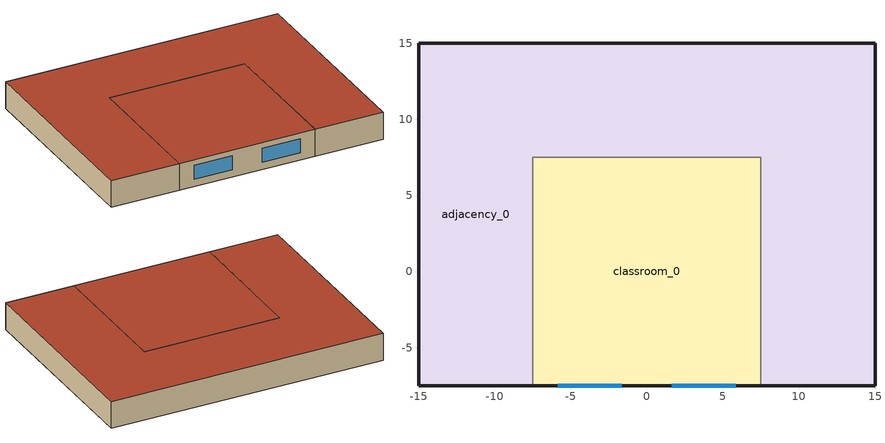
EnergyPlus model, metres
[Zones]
adjacency_0
 floor ground (Interior Floor): -15,-7.5 -15,15 15,15 15,-7.5 7.5,-7.5 7.5,7.5 -7.5,7.5 -7.5,-7.5 z0
 wall outside (Exterior Wall): 7.5,-7.5 15,-7.5 15,15 -15,15 -15,-7.5 -7.5,-7.5 z0:3
 wall to classroom_0 (Interior Wall): -7.5,-7.5 -7.5,7.5 7.5,7.5 7.5,-7.5 z0:3
 roof outside (Exterior Roof): -15,-7.5 -7.5,-7.5 -7.5,7.5 7.5,7.5 7.5,-7.5 15,-7.5 15,15 -15,15 z3
classroom_0
 floor ground (Interior Floor): -7.5,-7.5 -7.5,7.5 7.5,7.5 7.5,-7.5 z0
 wall outside (Exterior Wall): -7.5,-7.5 7.5,-7.5 z0:3
 window (Exterior Window): 1.64,-7.5 5.86,-7.5 / -5.86,-7.5 -1.64,-7.5 z0.8:2.4
 roof outside (Exterior Roof): -7.5,-7.5 7.5,-7.5 7.5,7.5 -7.5,7.5 z3
[Building]
BasicClassroom.idf: North Axis {deg}=0; Terrain=City; Solar Distribution or maybe FullExterior=FullInteriorAndExteriorWithReflections
[Site:Location]
BIRMINGHAM	GBR: 52.45, -1.73, 0, 99
[SizingPeriod:DesignDay] Day of Month=21; Dry-Bulb Temperature Range Modifier Type=DefaultMultipliers; Barometric Pressure {Pa}=100342; Rain {Yes/No}=No; Snow on ground {Yes/No}=No; Daylight Savings Time Indicator=No; Solar Model Indicator=ASHRAEClearSky
Name | Month | Day Type | Maximum Dry-Bulb Temperature {C} | Daily Dry-Bulb Temperature Range {C} | Humidity Condition Type | Wetbulb or Dewpoint at Maximum Dry-Bulb {C} | Wind Speed {m/s} design conditions vs. traditional 6.71 m/s (15 mph) | Wind Direction {Degrees; N=0, S=180} | Clearness {0.0 to 1.1} | Enthalpy at Maximum Dry-Bulb {J/kg}
Ann Htg 99.6% Condns DB | 2 | WinterDesignDay | -3.2 | 0 | Wetbulb | -3.2 | 3.6 | 177 | 0
Ann Hum_n 99.6% Condns DP=>MCDB | 2 | WinterDesignDay | -0.1 | 0 | Dewpoint | -6.4 | 3.6 | 177 | 0
Ann Htg Wind 99.6% Condns WS=>MCDB | 2 | WinterDesignDay | 3.5 | 0 | Wetbulb | 3.5 | 8.7 | 177 | 0
Ann Clg .4% Condns DB=>MWB | 7 | SummerDesignDay | 25.2 | 9.24 | Wetbulb | 19.264 | 4.6 | 185 | 1.2
Ann Clg .4% Condns WB=>MDB | 7 | SummerDesignDay | 20.8 | 9.24 | Wetbulb | 17.844 | 4.6 | 185 | 1.2
Ann Clg .4% Condns DP=>MDB | 7 | SummerDesignDay | 21.9 | 9.24 | Dewpoint | 16.1 | 4.6 | 185 | 1.2
Ann Clg .4% Condns Enth=>MDB | 7 | SummerDesignDay | 30.4 | 9.24 | Enthalpy |  | 4.6 | 185 | 1.2 | 50127
[Construction]
EXTERIOR WALL: M01 100mm brick, M15 200mm heavyweight concrete, I02 50mm insulation board, F04 Wall air space resistance, G01a 19mm gypsum board
INTERIOR WALL: G01a 19mm gypsum board, F04 Wall air space resistance, G01a 19mm gypsum board
INTERIOR FLOOR: F16 Acoustic tile, F05 Ceiling air space resistance, M11 100mm lightweight concrete
EXTERIOR ROOF: M11 100mm lightweight concrete, F05 Ceiling air space resistance, F16 Acoustic tile
EXTERIOR WINDOW: Clear 3mm, Air 13mm, Clear 3mm
[Material]
M01 100MM BRICK: MediumRough, 0.1016, 0.89, 1920, 790, 0.9, 0.7, 0.7
M15 200MM HEAVYWEIGHT CONCRETE: MediumRough, 0.2032, 1.95, 2240, 900, 0.9, 0.7, 0.7
I02 50MM INSULATION BOARD: MediumRough, 0.0508, 0.03, 43, 1210, 0.9, 0.7, 0.7
G01A 19MM GYPSUM BOARD: MediumSmooth, 0.019, 0.16, 800, 1090, 0.9, 0.4, 0.4
F16 ACOUSTIC TILE: MediumSmooth, 0.0191, 0.06, 368, 590, 0.9, 0.3, 0.3
M11 100MM LIGHTWEIGHT CONCRETE: MediumRough, 0.1016, 0.53, 1280, 840, 0.9, 0.5, 0.5
[Material:AirGap]
F04 WALL AIR SPACE RESISTANCE: 0.15
F05 CEILING AIR SPACE RESISTANCE: 0.18
[WindowMaterial:Glazing]
CLEAR 3MM: SpectralAverage, 0.003, 0.837, 0.075, 0, 0.898, 0.081, 0, 0, 0.84, 0.84, 0.9, 1, No
[WindowMaterial:Gas]
AIR 13MM: Air, 0.0127
[Zone] Type=1
adjacency_0; classroom_0
[HVACTemplate:Zone:IdealLoadsAirSystem] Heating Supply Air Temp {C}=40; Max Heating Supply Air Humidity Ratio {kg-H2O/kg-air}=0.008; Min Cooling Supply Air Humidity Ratio {kg-H2O/kg-air}=0.0085; Cooling Limit=LimitFlowRate; Maximum Cooling Air Flow Rate {m3/s}=autosize; Dehumidification Control Type=None; Humidification Control Type=None; Outdoor Air Method=DetailedSpecification; Outdoor Air Economizer Type=DifferentialDryBulb
Name | Template Thermostat | Design Specification Outdoor Air Object
classroom_0 | classroom_0_HVAC | classroom_0OutdoorAirCntrl
adjacency_0 | adjacency_0_HVAC | adjacency_0OutdoorAirCntrl
[HVACTemplate:Thermostat] Constant Heating Setpoint {C}=''; Constant Cooling Setpoint {C}=''
Name | Heating Setpoint Schedule | Cooling Setpoint Schedule
classroom_0_HVAC | SecondarySchool HtgSetp | SecondarySchool ClgSetp
adjacency_0_HVAC | SecondarySchool HtgSetp BathCorrMechKitchen | SecondarySchool ClgSetp BathCorrMechKitchen
[DesignSpecification:OutdoorAir] Outdoor Air Method=Sum; Outdoor Air Flow per Zone {m3/s}=0; Outdoor Air Flow Air Changes per Hour {1/hr}=0
Name | Outdoor Air Flow per Person {m3/s-person} | Outdoor Air Flow per Zone Floor Area {m3/s-m2}
classroom_0OutdoorAirCntrl | 0.004719 | 0.000609601
adjacency_0OutdoorAirCntrl | 0 | 0.000304801
[ElectricEquipment] Schedule=SecondarySchool Bldg Equip; Design Level Calculation Method=Watts/Area
Name | Zone or ZoneList | Watts per Zone Floor Area {W/m2}
classroom_0ElectricEquipment | classroom_0 | 7.31949
adjacency_0ElectricEquipment | adjacency_0 | 2.90627
[People] Number of People Schedule=SecondarySchool Bldg Occ; Number of People Calculation Method=People/Area; Fraction Radiant=0.3; Activity Level Schedule=SecondarySchool Activity
Name | Zone or ZoneList | People per Zone Floor Area {person/m2}
classroom_0OfficePeople | classroom_0 | 0.249939
adjacency_0OfficePeople | adjacency_0 | 0.100212
[Lights] Schedule=SecondarySchool Bldg Light; Design Level Calculation Method=Watts/Area
Name | Zone or ZoneList | Watts per Zone Floor Area {W/m2}
classroom_0OfficeLights | classroom_0 | 15.0695
adjacency_0OfficeLights | adjacency_0 | 5.38198
[ZoneInfiltration:DesignFlowRate] Schedule=SecondarySchool Infil; Design Flow Rate Calculation Method=Flow/Area; Flow per Zone Floor Area {m3/s-m2}=0.000226568
Name | Zone or ZoneList
classroom_0_Infiltration | classroom_0
adjacency_0_Infiltration | adjacency_0
[Schedule:Year]
SECONDARYSCHOOL BLDG OCC: Schedule:Week:Daily {1c0a4af7-3333-4c08-b441-047f9f20d05b}, 1, 1, 1, 3, Schedule:Week:Daily {37fab76a-f10f-4a82-a021-ab09f5727a73}, 1, 4, 6, 27, Schedule:Week:Daily {40b61b30-37ce-4f86-ac03-22e75f4f5796}, 6, 28, 7, 4, Schedule:Week:Daily {4dd844d7-0613-4d50-b1dc-12dfd663ca92}, 7, 5, 8, 29, Schedule:Week:Daily {119f04d6-6191-4aae-9d5f-32d14b9cf4b0}, 8, 30, 9, 5, Schedule:Week:Daily {db3378bb-953a-49b5-983d-10595e09000c}, 9, 6, 12, 31
SECONDARYSCHOOL HTGSETP BATHCORRMECHKITCHEN: Schedule:Week:Daily {d51806e0-f9be-43cf-9790-de0efea29e38}, 1, 1, 12, 31
SECONDARYSCHOOL BLDG LIGHT: Schedule:Week:Daily {d8fd4fb5-8b12-45b4-86ee-db032631dc6a}, 1, 1, 1, 3, Schedule:Week:Daily {35dd5338-c921-4bf5-970e-2b59ab211b7b}, 1, 4, 6, 27, Schedule:Week:Daily {b31fd85f-ae02-47c6-b484-bd1098288aaf}, 6, 28, 7, 4, Schedule:Week:Daily {08c10000-2071-4152-9a65-d77393ab3fe0}, 7, 5, 8, 29, Schedule:Week:Daily {f12d2dd0-d7ba-4778-874a-96dc409060d7}, 8, 30, 9, 5, Schedule:Week:Daily {5cd4b8b0-f13c-4b76-892b-8bafb22f8108}, 9, 6, 12, 31
SECONDARYSCHOOL CLGSETP BATHCORRMECHKITCHEN: Schedule:Week:Daily {3ac01199-d3c6-46f2-a998-0d7db11684aa}, 1, 1, 12, 31
SECONDARYSCHOOL BLDG EQUIP: Schedule:Week:Daily {e5c1fb92-d6b6-4e1a-ace0-a7b8af807b8a}, 1, 1, 1, 3, Schedule:Week:Daily {bf4536d2-2552-4b10-b106-4d8ebc69de85}, 1, 4, 6, 27, Schedule:Week:Daily {df397a05-8c15-4deb-ac72-1b04380d37c0}, 6, 28, 7, 4, Schedule:Week:Daily {1949d490-236b-4c9d-890f-0cb918e83228}, 7, 5, 8, 29, Schedule:Week:Daily {836f2b4c-3b39-4572-b0b7-63e660e43945}, 8, 30, 9, 5, Schedule:Week:Daily {e63fff24-f8e5-4afa-975d-48a8ac73dce6}, 9, 6, 12, 31
SECONDARYSCHOOL ACTIVITY: Schedule:Week:Daily {d329c68c-40a0-4a09-8b59-081e0f51aa34}, 1, 1, 12, 31
SECONDARYSCHOOL INFIL: Schedule:Week:Daily {48c65d80-1748-42bb-aa56-793af198d15f}, 1, 1, 12, 31
SECONDARYSCHOOL HTGSETP: Schedule:Week:Daily {e00c158b-6b6f-41f4-81d8-aab173e94fe1}, 1, 1, 6, 27, Schedule:Week:Daily {0534f250-16c3-4281-b57a-0be0a51927a2}, 6, 28, 7, 4, Schedule:Week:Daily {94c92c4b-791e-4290-9924-37cc688971f6}, 7, 5, 8, 29, Schedule:Week:Daily {f0608c21-2eb2-455e-b687-fe8fa25eb3d3}, 8, 30, 9, 5, Schedule:Week:Daily {ad6a1b1e-d7b1-459e-b1d6-480eb1fa2127}, 9, 6, 12, 31
SECONDARYSCHOOL CLGSETP: Schedule:Week:Daily {0d35d20d-a2ec-4a20-be94-512f6c5f0fec}, 1, 1, 6, 27, Schedule:Week:Daily {1db7daac-68b5-4a41-99c5-0bf69043e580}, 6, 28, 7, 4, Schedule:Week:Daily {0074a363-96f6-4527-9f73-5a4c47dc67e5}, 7, 5, 8, 29, Schedule:Week:Daily {1a50514b-ed33-4114-bf24-84a3ef8ac58e}, 8, 30, 9, 5, Schedule:Week:Daily {e7f3756b-2e96-45d3-974a-04acd6ec428e}, 9, 6, 12, 31
[Schedule:Week:Daily]
SCHEDULE:WEEK:DAILY {1C0A4AF7-3333-4C08-B441-047F9F20D05B}: SecondarySchool Bldg Occ Default Schedule, SecondarySchool Bldg Occ Default Schedule, SecondarySchool Bldg Occ Default Schedule, SecondarySchool Bldg Occ Default Schedule, SecondarySchool Bldg Occ Default Schedule, SecondarySchool Bldg Occ Default Schedule, SecondarySchool Bldg Occ Rule 5 Day Schedule, SecondarySchool Bldg Occ Default Schedule, SecondarySchool Bldg Occ Summer Design Day, SecondarySchool Bldg Occ Winter Design Day, SecondarySchool Bldg Occ Default Schedule, SecondarySchool Bldg Occ Default Schedule
SCHEDULE:WEEK:DAILY {37FAB76A-F10F-4A82-A021-AB09F5727A73}: SecondarySchool Bldg Occ Rule 5 Day Schedule, SecondarySchool Bldg Occ Default Schedule, SecondarySchool Bldg Occ Default Schedule, SecondarySchool Bldg Occ Default Schedule, SecondarySchool Bldg Occ Default Schedule, SecondarySchool Bldg Occ Default Schedule, SecondarySchool Bldg Occ Rule 5 Day Schedule, SecondarySchool Bldg Occ Default Schedule, SecondarySchool Bldg Occ Summer Design Day, SecondarySchool Bldg Occ Winter Design Day, SecondarySchool Bldg Occ Default Schedule, SecondarySchool Bldg Occ Default Schedule
SCHEDULE:WEEK:DAILY {40B61B30-37CE-4F86-AC03-22E75F4F5796}: SecondarySchool Bldg Occ Rule 5 Day Schedule, SecondarySchool Bldg Occ Default Schedule, SecondarySchool Bldg Occ Default Schedule, SecondarySchool Bldg Occ Rule 4 Day Schedule, SecondarySchool Bldg Occ Rule 4 Day Schedule, SecondarySchool Bldg Occ Rule 4 Day Schedule, SecondarySchool Bldg Occ Rule 3 Day Schedule, SecondarySchool Bldg Occ Default Schedule, SecondarySchool Bldg Occ Summer Design Day, SecondarySchool Bldg Occ Winter Design Day, SecondarySchool Bldg Occ Default Schedule, SecondarySchool Bldg Occ Default Schedule
SCHEDULE:WEEK:DAILY {4DD844D7-0613-4D50-B1DC-12DFD663CA92}: SecondarySchool Bldg Occ Rule 3 Day Schedule, SecondarySchool Bldg Occ Rule 4 Day Schedule, SecondarySchool Bldg Occ Rule 4 Day Schedule, SecondarySchool Bldg Occ Rule 4 Day Schedule, SecondarySchool Bldg Occ Rule 4 Day Schedule, SecondarySchool Bldg Occ Rule 4 Day Schedule, SecondarySchool Bldg Occ Rule 3 Day Schedule, SecondarySchool Bldg Occ Default Schedule, SecondarySchool Bldg Occ Summer Design Day, SecondarySchool Bldg Occ Winter Design Day, SecondarySchool Bldg Occ Default Schedule, SecondarySchool Bldg Occ Default Schedule
SCHEDULE:WEEK:DAILY {119F04D6-6191-4AAE-9D5F-32D14B9CF4B0}: SecondarySchool Bldg Occ Rule 3 Day Schedule, SecondarySchool Bldg Occ Rule 4 Day Schedule, SecondarySchool Bldg Occ Rule 2 Day Schedule, SecondarySchool Bldg Occ Rule 2 Day Schedule, SecondarySchool Bldg Occ Rule 2 Day Schedule, SecondarySchool Bldg Occ Rule 2 Day Schedule, SecondarySchool Bldg Occ Rule 1 Day Schedule, SecondarySchool Bldg Occ Default Schedule, SecondarySchool Bldg Occ Summer Design Day, SecondarySchool Bldg Occ Winter Design Day, SecondarySchool Bldg Occ Default Schedule, SecondarySchool Bldg Occ Default Schedule
SCHEDULE:WEEK:DAILY {DB3378BB-953A-49B5-983D-10595E09000C}: SecondarySchool Bldg Occ Rule 1 Day Schedule, SecondarySchool Bldg Occ Rule 2 Day Schedule, SecondarySchool Bldg Occ Rule 2 Day Schedule, SecondarySchool Bldg Occ Rule 2 Day Schedule, SecondarySchool Bldg Occ Rule 2 Day Schedule, SecondarySchool Bldg Occ Rule 2 Day Schedule, SecondarySchool Bldg Occ Rule 1 Day Schedule, SecondarySchool Bldg Occ Default Schedule, SecondarySchool Bldg Occ Summer Design Day, SecondarySchool Bldg Occ Winter Design Day, SecondarySchool Bldg Occ Default Schedule, SecondarySchool Bldg Occ Default Schedule
SCHEDULE:WEEK:DAILY {D51806E0-F9BE-43CF-9790-DE0EFEA29E38}: SecondarySchool HtgSetp BathCorrMechKitchen Default Schedule, SecondarySchool HtgSetp BathCorrMechKitchen Default Schedule, SecondarySchool HtgSetp BathCorrMechKitchen Default Schedule, SecondarySchool HtgSetp BathCorrMechKitchen Default Schedule, SecondarySchool HtgSetp BathCorrMechKitchen Default Schedule, SecondarySchool HtgSetp BathCorrMechKitchen Default Schedule, SecondarySchool HtgSetp BathCorrMechKitchen Default Schedule, SecondarySchool HtgSetp BathCorrMechKitchen Default Schedule, SecondarySchool HtgSetp BathCorrMechKitchen Summer Design Day, SecondarySchool HtgSetp BathCorrMechKitchen Winter Design Day, SecondarySchool HtgSetp BathCorrMechKitchen Default Schedule, SecondarySchool HtgSetp BathCorrMechKitchen Default Schedule
SCHEDULE:WEEK:DAILY {D8FD4FB5-8B12-45B4-86EE-DB032631DC6A}: SecondarySchool Bldg Light Default Schedule, SecondarySchool Bldg Light Default Schedule, SecondarySchool Bldg Light Default Schedule, SecondarySchool Bldg Light Default Schedule, SecondarySchool Bldg Light Default Schedule, SecondarySchool Bldg Light Default Schedule, SecondarySchool Bldg Light Rule 5 Day Schedule, SecondarySchool Bldg Light Default Schedule, SecondarySchool Bldg Light Summer Design Day, SecondarySchool Bldg Light Winter Design Day, SecondarySchool Bldg Light Default Schedule, SecondarySchool Bldg Light Default Schedule
SCHEDULE:WEEK:DAILY {35DD5338-C921-4BF5-970E-2B59AB211B7B}: SecondarySchool Bldg Light Rule 5 Day Schedule, SecondarySchool Bldg Light Default Schedule, SecondarySchool Bldg Light Default Schedule, SecondarySchool Bldg Light Default Schedule, SecondarySchool Bldg Light Default Schedule, SecondarySchool Bldg Light Default Schedule, SecondarySchool Bldg Light Rule 5 Day Schedule, SecondarySchool Bldg Light Default Schedule, SecondarySchool Bldg Light Summer Design Day, SecondarySchool Bldg Light Winter Design Day, SecondarySchool Bldg Light Default Schedule, SecondarySchool Bldg Light Default Schedule
SCHEDULE:WEEK:DAILY {B31FD85F-AE02-47C6-B484-BD1098288AAF}: SecondarySchool Bldg Light Rule 5 Day Schedule, SecondarySchool Bldg Light Default Schedule, SecondarySchool Bldg Light Default Schedule, SecondarySchool Bldg Light Rule 4 Day Schedule, SecondarySchool Bldg Light Rule 4 Day Schedule, SecondarySchool Bldg Light Rule 4 Day Schedule, SecondarySchool Bldg Light Rule 3 Day Schedule, SecondarySchool Bldg Light Default Schedule, SecondarySchool Bldg Light Summer Design Day, SecondarySchool Bldg Light Winter Design Day, SecondarySchool Bldg Light Default Schedule, SecondarySchool Bldg Light Default Schedule
SCHEDULE:WEEK:DAILY {08C10000-2071-4152-9A65-D77393AB3FE0}: SecondarySchool Bldg Light Rule 3 Day Schedule, SecondarySchool Bldg Light Rule 4 Day Schedule, SecondarySchool Bldg Light Rule 4 Day Schedule, SecondarySchool Bldg Light Rule 4 Day Schedule, SecondarySchool Bldg Light Rule 4 Day Schedule, SecondarySchool Bldg Light Rule 4 Day Schedule, SecondarySchool Bldg Light Rule 3 Day Schedule, SecondarySchool Bldg Light Default Schedule, SecondarySchool Bldg Light Summer Design Day, SecondarySchool Bldg Light Winter Design Day, SecondarySchool Bldg Light Default Schedule, SecondarySchool Bldg Light Default Schedule
SCHEDULE:WEEK:DAILY {F12D2DD0-D7BA-4778-874A-96DC409060D7}: SecondarySchool Bldg Light Rule 3 Day Schedule, SecondarySchool Bldg Light Rule 4 Day Schedule, SecondarySchool Bldg Light Rule 2 Day Schedule, SecondarySchool Bldg Light Rule 2 Day Schedule, SecondarySchool Bldg Light Rule 2 Day Schedule, SecondarySchool Bldg Light Rule 2 Day Schedule, SecondarySchool Bldg Light Rule 1 Day Schedule, SecondarySchool Bldg Light Default Schedule, SecondarySchool Bldg Light Summer Design Day, SecondarySchool Bldg Light Winter Design Day, SecondarySchool Bldg Light Default Schedule, SecondarySchool Bldg Light Default Schedule
SCHEDULE:WEEK:DAILY {5CD4B8B0-F13C-4B76-892B-8BAFB22F8108}: SecondarySchool Bldg Light Rule 1 Day Schedule, SecondarySchool Bldg Light Rule 2 Day Schedule, SecondarySchool Bldg Light Rule 2 Day Schedule, SecondarySchool Bldg Light Rule 2 Day Schedule, SecondarySchool Bldg Light Rule 2 Day Schedule, SecondarySchool Bldg Light Rule 2 Day Schedule, SecondarySchool Bldg Light Rule 1 Day Schedule, SecondarySchool Bldg Light Default Schedule, SecondarySchool Bldg Light Summer Design Day, SecondarySchool Bldg Light Winter Design Day, SecondarySchool Bldg Light Default Schedule, SecondarySchool Bldg Light Default Schedule
SCHEDULE:WEEK:DAILY {3AC01199-D3C6-46F2-A998-0D7DB11684AA}: SecondarySchool ClgSetp BathCorrMechKitchen Default Schedule, SecondarySchool ClgSetp BathCorrMechKitchen Default Schedule, SecondarySchool ClgSetp BathCorrMechKitchen Default Schedule, SecondarySchool ClgSetp BathCorrMechKitchen Default Schedule, SecondarySchool ClgSetp BathCorrMechKitchen Default Schedule, SecondarySchool ClgSetp BathCorrMechKitchen Default Schedule, SecondarySchool ClgSetp BathCorrMechKitchen Default Schedule, SecondarySchool ClgSetp BathCorrMechKitchen Default Schedule, SecondarySchool ClgSetp BathCorrMechKitchen Summer Design Day, SecondarySchool ClgSetp BathCorrMechKitchen Winter Design Day, SecondarySchool ClgSetp BathCorrMechKitchen Default Schedule, SecondarySchool ClgSetp BathCorrMechKitchen Default Schedule
SCHEDULE:WEEK:DAILY {E5C1FB92-D6B6-4E1A-ACE0-A7B8AF807B8A}: SecondarySchool Bldg Equip Default Schedule, SecondarySchool Bldg Equip Default Schedule, SecondarySchool Bldg Equip Default Schedule, SecondarySchool Bldg Equip Default Schedule, SecondarySchool Bldg Equip Default Schedule, SecondarySchool Bldg Equip Default Schedule, SecondarySchool Bldg Equip Rule 5 Day Schedule, SecondarySchool Bldg Equip Default Schedule, SecondarySchool Bldg Equip Summer Design Day, SecondarySchool Bldg Equip Winter Design Day, SecondarySchool Bldg Equip Default Schedule, SecondarySchool Bldg Equip Default Schedule
SCHEDULE:WEEK:DAILY {BF4536D2-2552-4B10-B106-4D8EBC69DE85}: SecondarySchool Bldg Equip Rule 5 Day Schedule, SecondarySchool Bldg Equip Default Schedule, SecondarySchool Bldg Equip Default Schedule, SecondarySchool Bldg Equip Default Schedule, SecondarySchool Bldg Equip Default Schedule, SecondarySchool Bldg Equip Default Schedule, SecondarySchool Bldg Equip Rule 5 Day Schedule, SecondarySchool Bldg Equip Default Schedule, SecondarySchool Bldg Equip Summer Design Day, SecondarySchool Bldg Equip Winter Design Day, SecondarySchool Bldg Equip Default Schedule, SecondarySchool Bldg Equip Default Schedule
SCHEDULE:WEEK:DAILY {DF397A05-8C15-4DEB-AC72-1B04380D37C0}: SecondarySchool Bldg Equip Rule 5 Day Schedule, SecondarySchool Bldg Equip Default Schedule, SecondarySchool Bldg Equip Default Schedule, SecondarySchool Bldg Equip Rule 4 Day Schedule, SecondarySchool Bldg Equip Rule 4 Day Schedule, SecondarySchool Bldg Equip Rule 4 Day Schedule, SecondarySchool Bldg Equip Rule 3 Day Schedule, SecondarySchool Bldg Equip Default Schedule, SecondarySchool Bldg Equip Summer Design Day, SecondarySchool Bldg Equip Winter Design Day, SecondarySchool Bldg Equip Default Schedule, SecondarySchool Bldg Equip Default Schedule
SCHEDULE:WEEK:DAILY {1949D490-236B-4C9D-890F-0CB918E83228}: SecondarySchool Bldg Equip Rule 3 Day Schedule, SecondarySchool Bldg Equip Rule 4 Day Schedule, SecondarySchool Bldg Equip Rule 4 Day Schedule, SecondarySchool Bldg Equip Rule 4 Day Schedule, SecondarySchool Bldg Equip Rule 4 Day Schedule, SecondarySchool Bldg Equip Rule 4 Day Schedule, SecondarySchool Bldg Equip Rule 3 Day Schedule, SecondarySchool Bldg Equip Default Schedule, SecondarySchool Bldg Equip Summer Design Day, SecondarySchool Bldg Equip Winter Design Day, SecondarySchool Bldg Equip Default Schedule, SecondarySchool Bldg Equip Default Schedule
SCHEDULE:WEEK:DAILY {836F2B4C-3B39-4572-B0B7-63E660E43945}: SecondarySchool Bldg Equip Rule 3 Day Schedule, SecondarySchool Bldg Equip Rule 4 Day Schedule, SecondarySchool Bldg Equip Rule 2 Day Schedule, SecondarySchool Bldg Equip Rule 2 Day Schedule, SecondarySchool Bldg Equip Rule 2 Day Schedule, SecondarySchool Bldg Equip Rule 2 Day Schedule, SecondarySchool Bldg Equip Rule 1 Day Schedule, SecondarySchool Bldg Equip Default Schedule, SecondarySchool Bldg Equip Summer Design Day, SecondarySchool Bldg Equip Winter Design Day, SecondarySchool Bldg Equip Default Schedule, SecondarySchool Bldg Equip Default Schedule
SCHEDULE:WEEK:DAILY {E63FFF24-F8E5-4AFA-975D-48A8AC73DCE6}: SecondarySchool Bldg Equip Rule 1 Day Schedule, SecondarySchool Bldg Equip Rule 2 Day Schedule, SecondarySchool Bldg Equip Rule 2 Day Schedule, SecondarySchool Bldg Equip Rule 2 Day Schedule, SecondarySchool Bldg Equip Rule 2 Day Schedule, SecondarySchool Bldg Equip Rule 2 Day Schedule, SecondarySchool Bldg Equip Rule 1 Day Schedule, SecondarySchool Bldg Equip Default Schedule, SecondarySchool Bldg Equip Summer Design Day, SecondarySchool Bldg Equip Winter Design Day, SecondarySchool Bldg Equip Default Schedule, SecondarySchool Bldg Equip Default Schedule
SCHEDULE:WEEK:DAILY {D329C68C-40A0-4A09-8B59-081E0F51AA34}: SecondarySchool Activity Default Schedule, SecondarySchool Activity Default Schedule, SecondarySchool Activity Default Schedule, SecondarySchool Activity Default Schedule, SecondarySchool Activity Default Schedule, SecondarySchool Activity Default Schedule, SecondarySchool Activity Default Schedule, SecondarySchool Activity Default Schedule, SecondarySchool Activity Summer Design Day, SecondarySchool Activity Winter Design Day, SecondarySchool Activity Default Schedule, SecondarySchool Activity Default Schedule
SCHEDULE:WEEK:DAILY {48C65D80-1748-42BB-AA56-793AF198D15F}: SecondarySchool Infil Default Schedule, SecondarySchool Infil Default Schedule, SecondarySchool Infil Default Schedule, SecondarySchool Infil Default Schedule, SecondarySchool Infil Default Schedule, SecondarySchool Infil Default Schedule, SecondarySchool Infil Default Schedule, SecondarySchool Infil Default Schedule, SecondarySchool Infil Summer Design Day, SecondarySchool Infil Winter Design Day, SecondarySchool Infil Default Schedule, SecondarySchool Infil Default Schedule
SCHEDULE:WEEK:DAILY {E00C158B-6B6F-41F4-81D8-AAB173E94FE1}: SecondarySchool HtgSetp Default Schedule, SecondarySchool HtgSetp Default Schedule, SecondarySchool HtgSetp Default Schedule, SecondarySchool HtgSetp Default Schedule, SecondarySchool HtgSetp Default Schedule, SecondarySchool HtgSetp Default Schedule, SecondarySchool HtgSetp Default Schedule, SecondarySchool HtgSetp Default Schedule, SecondarySchool HtgSetp Summer Design Day, SecondarySchool HtgSetp Winter Design Day, SecondarySchool HtgSetp Default Schedule, SecondarySchool HtgSetp Default Schedule
SCHEDULE:WEEK:DAILY {0534F250-16C3-4281-B57A-0BE0A51927A2}: SecondarySchool HtgSetp Default Schedule, SecondarySchool HtgSetp Default Schedule, SecondarySchool HtgSetp Default Schedule, SecondarySchool HtgSetp Rule 2 Day Schedule, SecondarySchool HtgSetp Rule 2 Day Schedule, SecondarySchool HtgSetp Rule 2 Day Schedule, SecondarySchool HtgSetp Rule 2 Day Schedule, SecondarySchool HtgSetp Default Schedule, SecondarySchool HtgSetp Summer Design Day, SecondarySchool HtgSetp Winter Design Day, SecondarySchool HtgSetp Default Schedule, SecondarySchool HtgSetp Default Schedule
SCHEDULE:WEEK:DAILY {94C92C4B-791E-4290-9924-37CC688971F6}: SecondarySchool HtgSetp Rule 2 Day Schedule, SecondarySchool HtgSetp Rule 2 Day Schedule, SecondarySchool HtgSetp Rule 2 Day Schedule, SecondarySchool HtgSetp Rule 2 Day Schedule, SecondarySchool HtgSetp Rule 2 Day Schedule, SecondarySchool HtgSetp Rule 2 Day Schedule, SecondarySchool HtgSetp Rule 2 Day Schedule, SecondarySchool HtgSetp Default Schedule, SecondarySchool HtgSetp Summer Design Day, SecondarySchool HtgSetp Winter Design Day, SecondarySchool HtgSetp Default Schedule, SecondarySchool HtgSetp Default Schedule
SCHEDULE:WEEK:DAILY {F0608C21-2EB2-455E-B687-FE8FA25EB3D3}: SecondarySchool HtgSetp Rule 2 Day Schedule, SecondarySchool HtgSetp Rule 2 Day Schedule, SecondarySchool HtgSetp Rule 1 Day Schedule, SecondarySchool HtgSetp Rule 1 Day Schedule, SecondarySchool HtgSetp Rule 1 Day Schedule, SecondarySchool HtgSetp Rule 1 Day Schedule, SecondarySchool HtgSetp Rule 1 Day Schedule, SecondarySchool HtgSetp Default Schedule, SecondarySchool HtgSetp Summer Design Day, SecondarySchool HtgSetp Winter Design Day, SecondarySchool HtgSetp Default Schedule, SecondarySchool HtgSetp Default Schedule
SCHEDULE:WEEK:DAILY {AD6A1B1E-D7B1-459E-B1D6-480EB1FA2127}: SecondarySchool HtgSetp Rule 1 Day Schedule, SecondarySchool HtgSetp Rule 1 Day Schedule, SecondarySchool HtgSetp Rule 1 Day Schedule, SecondarySchool HtgSetp Rule 1 Day Schedule, SecondarySchool HtgSetp Rule 1 Day Schedule, SecondarySchool HtgSetp Rule 1 Day Schedule, SecondarySchool HtgSetp Rule 1 Day Schedule, SecondarySchool HtgSetp Default Schedule, SecondarySchool HtgSetp Summer Design Day, SecondarySchool HtgSetp Winter Design Day, SecondarySchool HtgSetp Default Schedule, SecondarySchool HtgSetp Default Schedule
SCHEDULE:WEEK:DAILY {0D35D20D-A2EC-4A20-BE94-512F6C5F0FEC}: SecondarySchool ClgSetp Default Schedule, SecondarySchool ClgSetp Default Schedule, SecondarySchool ClgSetp Default Schedule, SecondarySchool ClgSetp Default Schedule, SecondarySchool ClgSetp Default Schedule, SecondarySchool ClgSetp Default Schedule, SecondarySchool ClgSetp Default Schedule, SecondarySchool ClgSetp Default Schedule, SecondarySchool ClgSetp Summer Design Day, SecondarySchool ClgSetp Winter Design Day, SecondarySchool ClgSetp Default Schedule, SecondarySchool ClgSetp Default Schedule
SCHEDULE:WEEK:DAILY {1DB7DAAC-68B5-4A41-99C5-0BF69043E580}: SecondarySchool ClgSetp Default Schedule, SecondarySchool ClgSetp Default Schedule, SecondarySchool ClgSetp Default Schedule, SecondarySchool ClgSetp Rule 2 Day Schedule, SecondarySchool ClgSetp Rule 2 Day Schedule, SecondarySchool ClgSetp Rule 2 Day Schedule, SecondarySchool ClgSetp Rule 2 Day Schedule, SecondarySchool ClgSetp Default Schedule, SecondarySchool ClgSetp Summer Design Day, SecondarySchool ClgSetp Winter Design Day, SecondarySchool ClgSetp Default Schedule, SecondarySchool ClgSetp Default Schedule
SCHEDULE:WEEK:DAILY {0074A363-96F6-4527-9F73-5A4C47DC67E5}: SecondarySchool ClgSetp Rule 2 Day Schedule, SecondarySchool ClgSetp Rule 2 Day Schedule, SecondarySchool ClgSetp Rule 2 Day Schedule, SecondarySchool ClgSetp Rule 2 Day Schedule, SecondarySchool ClgSetp Rule 2 Day Schedule, SecondarySchool ClgSetp Rule 2 Day Schedule, SecondarySchool ClgSetp Rule 2 Day Schedule, SecondarySchool ClgSetp Default Schedule, SecondarySchool ClgSetp Summer Design Day, SecondarySchool ClgSetp Winter Design Day, SecondarySchool ClgSetp Default Schedule, SecondarySchool ClgSetp Default Schedule
SCHEDULE:WEEK:DAILY {1A50514B-ED33-4114-BF24-84A3EF8AC58E}: SecondarySchool ClgSetp Rule 2 Day Schedule, SecondarySchool ClgSetp Rule 2 Day Schedule, SecondarySchool ClgSetp Rule 1 Day Schedule, SecondarySchool ClgSetp Rule 1 Day Schedule, SecondarySchool ClgSetp Rule 1 Day Schedule, SecondarySchool ClgSetp Rule 1 Day Schedule, SecondarySchool ClgSetp Rule 1 Day Schedule, SecondarySchool ClgSetp Default Schedule, SecondarySchool ClgSetp Summer Design Day, SecondarySchool ClgSetp Winter Design Day, SecondarySchool ClgSetp Default Schedule, SecondarySchool ClgSetp Default Schedule
SCHEDULE:WEEK:DAILY {E7F3756B-2E96-45D3-974A-04ACD6EC428E}: SecondarySchool ClgSetp Rule 1 Day Schedule, SecondarySchool ClgSetp Rule 1 Day Schedule, SecondarySchool ClgSetp Rule 1 Day Schedule, SecondarySchool ClgSetp Rule 1 Day Schedule, SecondarySchool ClgSetp Rule 1 Day Schedule, SecondarySchool ClgSetp Rule 1 Day Schedule, SecondarySchool ClgSetp Rule 1 Day Schedule, SecondarySchool ClgSetp Default Schedule, SecondarySchool ClgSetp Summer Design Day, SecondarySchool ClgSetp Winter Design Day, SecondarySchool ClgSetp Default Schedule, SecondarySchool ClgSetp Default Schedule
[Schedule:Day:Interval]
SECONDARYSCHOOL BLDG OCC DEFAULT SCHEDULE; SECONDARYSCHOOL BLDG OCC SUMMER DESIGN DAY; SECONDARYSCHOOL BLDG OCC RULE 2 DAY SCHEDULE: No, 08:00, 0, 16:00, 0.7, 21:00, 0.15, 24:00, 0
SECONDARYSCHOOL BLDG OCC RULE 5 DAY SCHEDULE; SECONDARYSCHOOL BLDG OCC WINTER DESIGN DAY; SECONDARYSCHOOL BLDG OCC RULE 3 DAY SCHEDULE; SECONDARYSCHOOL BLDG OCC RULE 1 DAY SCHEDULE: No, 24:00, 0
SECONDARYSCHOOL BLDG OCC RULE 4 DAY SCHEDULE: No, 08:00, 0, 21:00, 0.15, 24:00, 0
SECONDARYSCHOOL HTGSETP BATHCORRMECHKITCHEN DEFAULT SCHEDULE; SECONDARYSCHOOL HTGSETP BATHCORRMECHKITCHEN SUMMER DESIGN DAY; SECONDARYSCHOOL HTGSETP SUMMER DESIGN DAY: No, 24:00, 16
SECONDARYSCHOOL HTGSETP BATHCORRMECHKITCHEN WINTER DESIGN DAY; SECONDARYSCHOOL HTGSETP DEFAULT SCHEDULE; SECONDARYSCHOOL HTGSETP RULE 1 DAY SCHEDULE: No, 06:00, 16, 21:00, 21, 24:00, 16
SECONDARYSCHOOL BLDG LIGHT DEFAULT SCHEDULE; SECONDARYSCHOOL BLDG LIGHT SUMMER DESIGN DAY; SECONDARYSCHOOL BLDG LIGHT RULE 2 DAY SCHEDULE: No, 07:00, 0.1773, 21:00, 0.9, 24:00, 0.1773
SECONDARYSCHOOL BLDG LIGHT RULE 5 DAY SCHEDULE; SECONDARYSCHOOL BLDG LIGHT WINTER DESIGN DAY; SECONDARYSCHOOL BLDG LIGHT RULE 3 DAY SCHEDULE; SECONDARYSCHOOL BLDG LIGHT RULE 1 DAY SCHEDULE: No, 24:00, 0.1773
SECONDARYSCHOOL BLDG LIGHT RULE 4 DAY SCHEDULE: No, 08:00, 0.1773, 20:00, 0.5, 24:00, 0.1773
SECONDARYSCHOOL CLGSETP BATHCORRMECHKITCHEN DEFAULT SCHEDULE; SECONDARYSCHOOL CLGSETP BATHCORRMECHKITCHEN WINTER DESIGN DAY; SECONDARYSCHOOL CLGSETP WINTER DESIGN DAY: No, 24:00, 27
SECONDARYSCHOOL CLGSETP BATHCORRMECHKITCHEN SUMMER DESIGN DAY; SECONDARYSCHOOL CLGSETP DEFAULT SCHEDULE; SECONDARYSCHOOL CLGSETP RULE 1 DAY SCHEDULE: No, 06:00, 27, 21:00, 24, 24:00, 27
SECONDARYSCHOOL BLDG EQUIP DEFAULT SCHEDULE; SECONDARYSCHOOL BLDG EQUIP SUMMER DESIGN DAY; SECONDARYSCHOOL BLDG EQUIP RULE 2 DAY SCHEDULE: No, 08:00, 0.35, 17:00, 0.95, 24:00, 0.35
SECONDARYSCHOOL BLDG EQUIP RULE 5 DAY SCHEDULE; SECONDARYSCHOOL BLDG EQUIP WINTER DESIGN DAY; SECONDARYSCHOOL BLDG EQUIP RULE 1 DAY SCHEDULE: No, 24:00, 0.35
SECONDARYSCHOOL BLDG EQUIP RULE 4 DAY SCHEDULE: No, 08:00, 0.25, 17:00, 0.5, 24:00, 0.25
SECONDARYSCHOOL BLDG EQUIP RULE 3 DAY SCHEDULE: No, 24:00, 0.25
SECONDARYSCHOOL ACTIVITY DEFAULT SCHEDULE; SECONDARYSCHOOL ACTIVITY SUMMER DESIGN DAY; SECONDARYSCHOOL ACTIVITY WINTER DESIGN DAY: No, 24:00, 120
SECONDARYSCHOOL INFIL DEFAULT SCHEDULE; SECONDARYSCHOOL INFIL SUMMER DESIGN DAY; SECONDARYSCHOOL INFIL WINTER DESIGN DAY: No, 07:00, 1, 21:00, 0.5, 24:00, 1
SECONDARYSCHOOL HTGSETP WINTER DESIGN DAY: No, 24:00, 21
SECONDARYSCHOOL HTGSETP RULE 2 DAY SCHEDULE: No, 07:00, 16, 18:00, 21, 24:00, 16
SECONDARYSCHOOL CLGSETP SUMMER DESIGN DAY: No, 24:00, 24
SECONDARYSCHOOL CLGSETP RULE 2 DAY SCHEDULE: No, 07:00, 27, 18:00, 24, 24:00, 27
